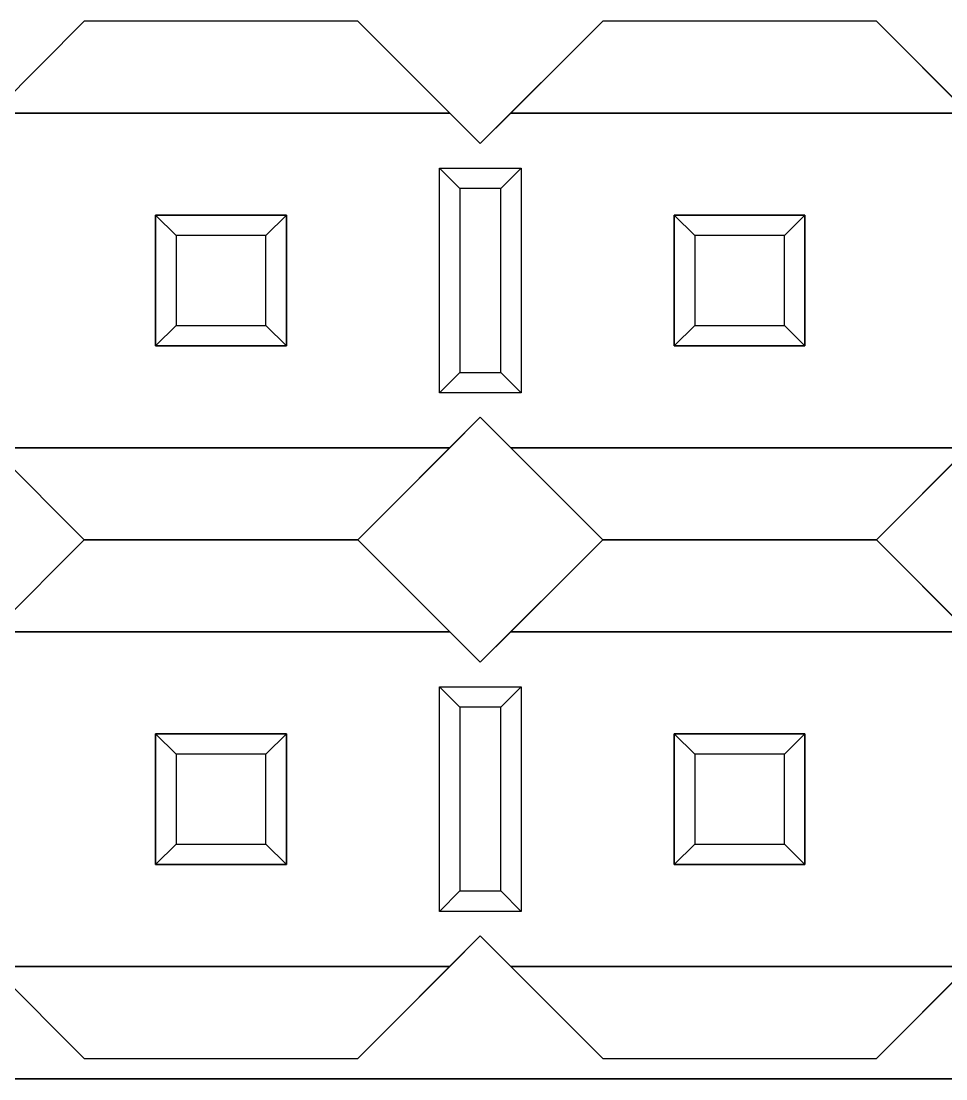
# Model space of a CAD drawing. Header units: millimetres. Extents: x -26.5 to 28.9, y -30 to 30.
# Drawn here: x -3.73 to 0.8, y -30 to -24.82 of the extents above; entities that cross this region are included whole.
import ezdxf

# ---------------------------------------------------------------- set-up
doc = ezdxf.new("R2010")
doc.units = ezdxf.units.MM
doc.layers.add('Feature', color=7, linetype='CONTINUOUS')

msp = doc.modelspace()

# ---------------------------------------------------------------- linework, layer by layer
at = {"layer": 'Feature'}
for p, q in [((-3.42, -24.82, 4.1), (-4.02, -25.42, 4.1)), ((-3.42, -24.82, 4.1), (-4.02, -25.42, 4.1)), ((-3.42, -24.82, 1.6), (-3.87, -25.27, 1.6)), ((-3.42, -24.82, 1.6), (-3.87, -25.27, 1.6)), ((-2.08, -24.82, 1.6), (-3.42, -24.82, 1.6)), ((-2.08, -24.82, 1.6), (-3.42, -24.82, 1.6)), ((-3.42, -24.82, 1.6), (-3.42, -24.82, 4.1)), ((-2.08, -24.82, 4.1), (-3.42, -24.82, 4.1)), ((-3.42, -24.82, 1.6), (-3.42, -24.82, 4.1)), ((-2.08, -24.82, 4.1), (-3.42, -24.82, 4.1)), ((-1.63, -25.27, 1.6), (-2.08, -24.82, 1.6)), ((-2.08, -24.82, 1.6), (-2.08, -24.82, 4.1)), ((-1.63, -25.27, 1.6), (-2.08, -24.82, 1.6)), ((-2.08, -24.82, 1.6), (-2.08, -24.82, 4.1)), ((-1.48, -25.42, 4.1), (-2.08, -24.82, 4.1)), ((-1.48, -25.42, 4.1), (-2.08, -24.82, 4.1)), ((-0.88, -24.82, 4.1), (-1.48, -25.42, 4.1)), ((-0.88, -24.82, 4.1), (-1.48, -25.42, 4.1)), ((-0.88, -24.82, 1.6), (-1.33, -25.27, 1.6)), ((-0.88, -24.82, 1.6), (-1.33, -25.27, 1.6)), ((0.46, -24.82, 1.6), (-0.88, -24.82, 1.6)), ((0.46, -24.82, 1.6), (-0.88, -24.82, 1.6)), ((-0.88, -24.82, 1.6), (-0.88, -24.82, 4.1)), ((0.46, -24.82, 4.1), (-0.88, -24.82, 4.1)), ((-0.88, -24.82, 1.6), (-0.88, -24.82, 4.1)), ((0.46, -24.82, 4.1), (-0.88, -24.82, 4.1)), ((0.91, -25.27, 1.6), (0.46, -24.82, 1.6)), ((0.46, -24.82, 1.6), (0.46, -24.82, 4.1)), ((0.91, -25.27, 1.6), (0.46, -24.82, 1.6)), ((0.46, -24.82, 1.6), (0.46, -24.82, 4.1)), ((1.06, -25.42, 4.1), (0.46, -24.82, 4.1)), ((1.06, -25.42, 4.1), (0.46, -24.82, 4.1)), ((-1.63, -25.27, 1.6), (-3.87, -25.27, 1.6)), ((-1.63, -25.27, 1.6), (-3.87, -25.27, 1.6)), ((-3.87, -25.27, 2.3), (-1.63, -25.27, 2.3)), ((-3.87, -25.27, 2.3), (-1.63, -25.27, 2.3)), ((-1.63, -25.27, 2.3), (-1.63, -25.27, 1.6)), ((-1.48, -25.42, 2.3), (-1.63, -25.27, 2.3)), ((-1.63, -25.27, 2.3), (-1.63, -25.27, 1.6)), ((-1.48, -25.42, 2.3), (-1.63, -25.27, 2.3)), ((-1.33, -25.27, 2.3), (-1.48, -25.42, 2.3)), ((-1.33, -25.27, 2.3), (-1.48, -25.42, 2.3)), ((0.91, -25.27, 1.6), (-1.33, -25.27, 1.6)), ((-1.33, -25.27, 1.6), (-1.33, -25.27, 2.3)), ((0.91, -25.27, 1.6), (-1.33, -25.27, 1.6)), ((-1.33, -25.27, 2.3), (0.91, -25.27, 2.3)), ((-1.33, -25.27, 1.6), (-1.33, -25.27, 2.3)), ((-1.33, -25.27, 2.3), (0.91, -25.27, 2.3)), ((-1.48, -25.42, 2.3), (-1.48, -25.42, 4.1)), ((-1.48, -25.42, 2.3), (-1.48, -25.42, 4.1)), ((-1.68, -25.54, 4.1), (-1.28, -25.54, 4.1)), ((-1.68, -25.54, 4.1), (-1.58, -25.64, 4)), ((-1.68, -26.64, 4.1), (-1.68, -25.54, 4.1)), ((-1.68, -25.54, 4.1), (-1.58, -25.64, 4)), ((-1.68, -26.64, 4.1), (-1.68, -25.54, 4.1)), ((-1.68, -25.54, 4.1), (-1.28, -25.54, 4.1)), ((-1.28, -25.54, 4.1), (-1.38, -25.64, 4)), ((-1.28, -25.54, 4.1), (-1.38, -25.64, 4)), ((-1.28, -25.54, 4.1), (-1.28, -26.64, 4.1)), ((-1.28, -25.54, 4.1), (-1.28, -26.64, 4.1)), ((-1.38, -25.64, 4), (-1.58, -25.64, 4)), ((-1.58, -25.64, 4), (-1.58, -26.54, 4)), ((-1.38, -25.64, 4), (-1.58, -25.64, 4)), ((-1.58, -25.64, 4), (-1.58, -26.54, 4)), ((-1.38, -26.54, 4), (-1.38, -25.64, 4)), ((-1.38, -26.54, 4), (-1.38, -25.64, 4)), ((-2.43, -25.77, -1.12525), (-3.07, -25.77, -1.12525)), ((-2.97, -25.87, -1.4), (-3.07, -25.77, -1.12525)), ((-3.07, -25.77, -1.12525), (-3.07, -26.41, -1.12525)), ((-2.97, -25.87, -1.4), (-3.07, -25.77, -1.12525)), ((-2.43, -25.77, 9.92525), (-3.07, -25.77, 9.92525)), ((-3.07, -25.77, 9.92525), (-2.97, -25.87, 10.2)), ((-3.07, -25.77, 9.92525), (-3.07, -26.41, 9.92525)), ((-3.07, -25.77, 9.92525), (-2.97, -25.87, 10.2)), ((-2.43, -25.77, -1.12525), (-3.07, -25.77, -1.12525)), ((-3.07, -25.77, -1.12525), (-3.07, -25.77, 2.3)), ((-3.07, -25.77, 2.3), (-2.43, -25.77, 2.3)), ((-2.43, -25.77, 9.92525), (-3.07, -25.77, 9.92525)), ((-2.43, -25.77, 4.1), (-3.07, -25.77, 4.1)), ((-3.07, -25.77, 4.1), (-3.07, -25.77, 9.92525)), ((-3.07, -25.77, -1.12525), (-3.07, -26.41, -1.12525)), ((-3.07, -26.41, 2.3), (-3.07, -25.77, 2.3)), ((-3.07, -25.77, -1.12525), (-3.07, -25.77, 2.3)), ((-3.07, -25.77, 9.92525), (-3.07, -26.41, 9.92525)), ((-3.07, -25.77, 4.1), (-3.07, -25.77, 9.92525)), ((-3.07, -25.77, 4.1), (-3.07, -26.41, 4.1)), ((-2.43, -25.77, 4.1), (-3.07, -25.77, 4.1)), ((-3.07, -25.77, 4.1), (-3.07, -26.41, 4.1)), ((-3.07, -25.77, 2.3), (-2.43, -25.77, 2.3)), ((-3.07, -26.41, 2.3), (-3.07, -25.77, 2.3)), ((-2.53, -25.87, -1.4), (-2.43, -25.77, -1.12525)), ((-2.53, -25.87, -1.4), (-2.43, -25.77, -1.12525)), ((-2.43, -25.77, 9.92525), (-2.53, -25.87, 10.2)), ((-2.43, -25.77, 9.92525), (-2.53, -25.87, 10.2)), ((-2.43, -26.41, -1.12525), (-2.43, -25.77, -1.12525)), ((-2.43, -26.41, 9.92525), (-2.43, -25.77, 9.92525)), ((-2.43, -25.77, -1.12525), (-2.43, -25.77, 2.3)), ((-2.43, -25.77, 4.1), (-2.43, -25.77, 9.92525)), ((-2.43, -26.41, -1.12525), (-2.43, -25.77, -1.12525)), ((-2.43, -25.77, -1.12525), (-2.43, -25.77, 2.3)), ((-2.43, -25.77, 2.3), (-2.43, -26.41, 2.3)), ((-2.43, -26.41, 9.92525), (-2.43, -25.77, 9.92525)), ((-2.43, -26.41, 4.1), (-2.43, -25.77, 4.1)), ((-2.43, -25.77, 4.1), (-2.43, -25.77, 9.92525)), ((-2.43, -26.41, 4.1), (-2.43, -25.77, 4.1)), ((-2.43, -25.77, 2.3), (-2.43, -26.41, 2.3)), ((0.11, -25.77, -1.12525), (-0.53, -25.77, -1.12525)), ((-0.43, -25.87, -1.4), (-0.53, -25.77, -1.12525)), ((-0.53, -25.77, -1.12525), (-0.53, -26.41, -1.12525)), ((-0.43, -25.87, -1.4), (-0.53, -25.77, -1.12525)), ((0.11, -25.77, 9.92525), (-0.53, -25.77, 9.92525)), ((-0.53, -25.77, 9.92525), (-0.43, -25.87, 10.2)), ((-0.53, -25.77, 9.92525), (-0.53, -26.41, 9.92525)), ((-0.53, -25.77, 9.92525), (-0.43, -25.87, 10.2)), ((0.11, -25.77, -1.12525), (-0.53, -25.77, -1.12525)), ((-0.53, -25.77, -1.12525), (-0.53, -25.77, 2.3)), ((-0.53, -25.77, 2.3), (0.11, -25.77, 2.3)), ((0.11, -25.77, 9.92525), (-0.53, -25.77, 9.92525)), ((0.11, -25.77, 4.1), (-0.53, -25.77, 4.1)), ((-0.53, -25.77, 4.1), (-0.53, -25.77, 9.92525)), ((-0.53, -25.77, -1.12525), (-0.53, -26.41, -1.12525)), ((-0.53, -26.41, 2.3), (-0.53, -25.77, 2.3)), ((-0.53, -25.77, -1.12525), (-0.53, -25.77, 2.3)), ((-0.53, -25.77, 9.92525), (-0.53, -26.41, 9.92525)), ((-0.53, -25.77, 4.1), (-0.53, -25.77, 9.92525)), ((-0.53, -25.77, 4.1), (-0.53, -26.41, 4.1)), ((0.11, -25.77, 4.1), (-0.53, -25.77, 4.1)), ((-0.53, -25.77, 4.1), (-0.53, -26.41, 4.1)), ((-0.53, -25.77, 2.3), (0.11, -25.77, 2.3)), ((-0.53, -26.41, 2.3), (-0.53, -25.77, 2.3)), ((0.01, -25.87, -1.4), (0.11, -25.77, -1.12525)), ((0.01, -25.87, -1.4), (0.11, -25.77, -1.12525)), ((0.11, -25.77, 9.92525), (0.01, -25.87, 10.2)), ((0.11, -25.77, 9.92525), (0.01, -25.87, 10.2)), ((0.11, -26.41, -1.12525), (0.11, -25.77, -1.12525)), ((0.11, -26.41, 9.92525), (0.11, -25.77, 9.92525)), ((0.11, -25.77, -1.12525), (0.11, -25.77, 2.3)), ((0.11, -25.77, 4.1), (0.11, -25.77, 9.92525)), ((0.11, -26.41, -1.12525), (0.11, -25.77, -1.12525)), ((0.11, -25.77, -1.12525), (0.11, -25.77, 2.3)), ((0.11, -25.77, 2.3), (0.11, -26.41, 2.3)), ((0.11, -26.41, 9.92525), (0.11, -25.77, 9.92525)), ((0.11, -26.41, 4.1), (0.11, -25.77, 4.1)), ((0.11, -25.77, 4.1), (0.11, -25.77, 9.92525)), ((0.11, -26.41, 4.1), (0.11, -25.77, 4.1)), ((0.11, -25.77, 2.3), (0.11, -26.41, 2.3)), ((-2.53, -25.87, -1.4), (-2.97, -25.87, -1.4)), ((-2.97, -25.87, -1.4), (-2.97, -26.31, -1.4)), ((-2.53, -25.87, 10.2), (-2.97, -25.87, 10.2)), ((-2.97, -25.87, 10.2), (-2.97, -26.31, 10.2)), ((-2.97, -25.87, -1.4), (-2.97, -26.31, -1.4)), ((-2.53, -25.87, -1.4), (-2.97, -25.87, -1.4)), ((-2.97, -25.87, 10.2), (-2.97, -26.31, 10.2)), ((-2.53, -25.87, 10.2), (-2.97, -25.87, 10.2)), ((-2.53, -26.31, -1.4), (-2.53, -25.87, -1.4)), ((-2.53, -26.31, 10.2), (-2.53, -25.87, 10.2)), ((-2.53, -26.31, -1.4), (-2.53, -25.87, -1.4)), ((-2.53, -26.31, 10.2), (-2.53, -25.87, 10.2)), ((0.01, -25.87, -1.4), (-0.43, -25.87, -1.4)), ((-0.43, -25.87, -1.4), (-0.43, -26.31, -1.4)), ((0.01, -25.87, 10.2), (-0.43, -25.87, 10.2)), ((-0.43, -25.87, 10.2), (-0.43, -26.31, 10.2)), ((-0.43, -25.87, -1.4), (-0.43, -26.31, -1.4)), ((0.01, -25.87, -1.4), (-0.43, -25.87, -1.4)), ((-0.43, -25.87, 10.2), (-0.43, -26.31, 10.2)), ((0.01, -25.87, 10.2), (-0.43, -25.87, 10.2)), ((0.01, -26.31, -1.4), (0.01, -25.87, -1.4)), ((0.01, -26.31, 10.2), (0.01, -25.87, 10.2)), ((0.01, -26.31, -1.4), (0.01, -25.87, -1.4)), ((0.01, -26.31, 10.2), (0.01, -25.87, 10.2)), ((-2.97, -26.31, -1.4), (-3.07, -26.41, -1.12525)), ((-2.97, -26.31, -1.4), (-3.07, -26.41, -1.12525)), ((-3.07, -26.41, 9.92525), (-2.97, -26.31, 10.2)), ((-3.07, -26.41, 9.92525), (-2.97, -26.31, 10.2)), ((-2.97, -26.31, -1.4), (-2.53, -26.31, -1.4)), ((-2.97, -26.31, 10.2), (-2.53, -26.31, 10.2)), ((-2.97, -26.31, -1.4), (-2.53, -26.31, -1.4)), ((-2.97, -26.31, 10.2), (-2.53, -26.31, 10.2)), ((-2.53, -26.31, -1.4), (-2.43, -26.41, -1.12525)), ((-2.53, -26.31, -1.4), (-2.43, -26.41, -1.12525)), ((-2.43, -26.41, 9.92525), (-2.53, -26.31, 10.2)), ((-2.43, -26.41, 9.92525), (-2.53, -26.31, 10.2)), ((-0.43, -26.31, -1.4), (-0.53, -26.41, -1.12525)), ((-0.43, -26.31, -1.4), (-0.53, -26.41, -1.12525)), ((-0.53, -26.41, 9.92525), (-0.43, -26.31, 10.2)), ((-0.53, -26.41, 9.92525), (-0.43, -26.31, 10.2)), ((-0.43, -26.31, -1.4), (0.01, -26.31, -1.4)), ((-0.43, -26.31, 10.2), (0.01, -26.31, 10.2)), ((-0.43, -26.31, -1.4), (0.01, -26.31, -1.4)), ((-0.43, -26.31, 10.2), (0.01, -26.31, 10.2)), ((0.01, -26.31, -1.4), (0.11, -26.41, -1.12525)), ((0.01, -26.31, -1.4), (0.11, -26.41, -1.12525)), ((0.11, -26.41, 9.92525), (0.01, -26.31, 10.2)), ((0.11, -26.41, 9.92525), (0.01, -26.31, 10.2)), ((-3.07, -26.41, -1.12525), (-2.43, -26.41, -1.12525)), ((-3.07, -26.41, 9.92525), (-2.43, -26.41, 9.92525)), ((-3.07, -26.41, -1.12525), (-3.07, -26.41, 2.3)), ((-3.07, -26.41, 4.1), (-3.07, -26.41, 9.92525)), ((-3.07, -26.41, -1.12525), (-2.43, -26.41, -1.12525)), ((-2.43, -26.41, 2.3), (-3.07, -26.41, 2.3)), ((-3.07, -26.41, -1.12525), (-3.07, -26.41, 2.3)), ((-3.07, -26.41, 9.92525), (-2.43, -26.41, 9.92525)), ((-3.07, -26.41, 4.1), (-3.07, -26.41, 9.92525)), ((-3.07, -26.41, 4.1), (-2.43, -26.41, 4.1)), ((-3.07, -26.41, 4.1), (-2.43, -26.41, 4.1)), ((-2.43, -26.41, 2.3), (-3.07, -26.41, 2.3)), ((-2.43, -26.41, -1.12525), (-2.43, -26.41, 2.3)), ((-2.43, -26.41, 4.1), (-2.43, -26.41, 9.92525)), ((-2.43, -26.41, -1.12525), (-2.43, -26.41, 2.3)), ((-2.43, -26.41, 4.1), (-2.43, -26.41, 9.92525)), ((-0.53, -26.41, -1.12525), (0.11, -26.41, -1.12525)), ((-0.53, -26.41, 9.92525), (0.11, -26.41, 9.92525)), ((-0.53, -26.41, -1.12525), (-0.53, -26.41, 2.3)), ((-0.53, -26.41, 4.1), (-0.53, -26.41, 9.92525)), ((-0.53, -26.41, -1.12525), (0.11, -26.41, -1.12525)), ((0.11, -26.41, 2.3), (-0.53, -26.41, 2.3)), ((-0.53, -26.41, -1.12525), (-0.53, -26.41, 2.3)), ((-0.53, -26.41, 9.92525), (0.11, -26.41, 9.92525)), ((-0.53, -26.41, 4.1), (-0.53, -26.41, 9.92525)), ((-0.53, -26.41, 4.1), (0.11, -26.41, 4.1)), ((-0.53, -26.41, 4.1), (0.11, -26.41, 4.1)), ((0.11, -26.41, 2.3), (-0.53, -26.41, 2.3)), ((0.11, -26.41, -1.12525), (0.11, -26.41, 2.3)), ((0.11, -26.41, 4.1), (0.11, -26.41, 9.92525)), ((0.11, -26.41, -1.12525), (0.11, -26.41, 2.3)), ((0.11, -26.41, 4.1), (0.11, -26.41, 9.92525)), ((-1.68, -26.64, 4.1), (-1.58, -26.54, 4)), ((-1.68, -26.64, 4.1), (-1.58, -26.54, 4)), ((-1.58, -26.54, 4), (-1.38, -26.54, 4)), ((-1.58, -26.54, 4), (-1.38, -26.54, 4)), ((-1.38, -26.54, 4), (-1.28, -26.64, 4.1)), ((-1.38, -26.54, 4), (-1.28, -26.64, 4.1)), ((-1.28, -26.64, 4.1), (-1.68, -26.64, 4.1)), ((-1.28, -26.64, 4.1), (-1.68, -26.64, 4.1)), ((-4.02, -26.76, 4.1), (-3.42, -27.36, 4.1)), ((-4.02, -26.76, 4.1), (-3.42, -27.36, 4.1)), ((-2.08, -27.36, 4.1), (-1.48, -26.76, 4.1)), ((-2.08, -27.36, 4.1), (-1.48, -26.76, 4.1)), ((-1.63, -26.91, 2.3), (-1.48, -26.76, 2.3)), ((-1.63, -26.91, 2.3), (-1.48, -26.76, 2.3)), ((-1.48, -26.76, 4.1), (-1.48, -26.76, 2.3)), ((-1.48, -26.76, 4.1), (-0.88, -27.36, 4.1)), ((-1.48, -26.76, 4.1), (-1.48, -26.76, 2.3)), ((-1.48, -26.76, 2.3), (-1.33, -26.91, 2.3)), ((-1.48, -26.76, 4.1), (-0.88, -27.36, 4.1)), ((-1.48, -26.76, 2.3), (-1.33, -26.91, 2.3)), ((0.46, -27.36, 4.1), (1.06, -26.76, 4.1)), ((0.46, -27.36, 4.1), (1.06, -26.76, 4.1)), ((-3.87, -26.91, 1.6), (-1.63, -26.91, 1.6)), ((-3.87, -26.91, 1.6), (-3.42, -27.36, 1.6)), ((-3.87, -26.91, 1.6), (-3.42, -27.36, 1.6)), ((-1.63, -26.91, 2.3), (-3.87, -26.91, 2.3)), ((-3.87, -26.91, 1.6), (-1.63, -26.91, 1.6)), ((-1.63, -26.91, 2.3), (-3.87, -26.91, 2.3)), ((-2.08, -27.36, 1.6), (-1.63, -26.91, 1.6)), ((-2.08, -27.36, 1.6), (-1.63, -26.91, 1.6)), ((-1.63, -26.91, 1.6), (-1.63, -26.91, 2.3)), ((-1.63, -26.91, 1.6), (-1.63, -26.91, 2.3)), ((-1.33, -26.91, 1.6), (0.91, -26.91, 1.6)), ((-1.33, -26.91, 1.6), (-0.88, -27.36, 1.6)), ((-1.33, -26.91, 2.3), (-1.33, -26.91, 1.6)), ((-1.33, -26.91, 1.6), (-0.88, -27.36, 1.6)), ((-1.33, -26.91, 2.3), (-1.33, -26.91, 1.6)), ((0.91, -26.91, 2.3), (-1.33, -26.91, 2.3)), ((-1.33, -26.91, 1.6), (0.91, -26.91, 1.6)), ((0.91, -26.91, 2.3), (-1.33, -26.91, 2.3)), ((0.46, -27.36, 1.6), (0.91, -26.91, 1.6)), ((0.46, -27.36, 1.6), (0.91, -26.91, 1.6)), ((-3.42, -27.36, 4.1), (-4.02, -27.96, 4.1)), ((-3.42, -27.36, 4.1), (-4.02, -27.96, 4.1)), ((-3.42, -27.36, 1.6), (-3.87, -27.81, 1.6)), ((-3.42, -27.36, 1.6), (-3.87, -27.81, 1.6)), ((-3.42, -27.36, 1.6), (-2.08, -27.36, 1.6)), ((-3.42, -27.36, 1.6), (-2.08, -27.36, 1.6)), ((-3.42, -27.36, 4.1), (-2.08, -27.36, 4.1)), ((-3.42, -27.36, 1.6), (-3.42, -27.36, 4.1)), ((-3.42, -27.36, 1.6), (-3.42, -27.36, 4.1)), ((-3.42, -27.36, 4.1), (-2.08, -27.36, 4.1)), ((-2.08, -27.36, 1.6), (-3.42, -27.36, 1.6)), ((-2.08, -27.36, 1.6), (-3.42, -27.36, 1.6)), ((-3.42, -27.36, 1.6), (-3.42, -27.36, 4.1)), ((-2.08, -27.36, 4.1), (-3.42, -27.36, 4.1)), ((-3.42, -27.36, 1.6), (-3.42, -27.36, 4.1)), ((-2.08, -27.36, 4.1), (-3.42, -27.36, 4.1)), ((-2.08, -27.36, 1.6), (-2.08, -27.36, 4.1)), ((-2.08, -27.36, 1.6), (-2.08, -27.36, 4.1)), ((-1.63, -27.81, 1.6), (-2.08, -27.36, 1.6)), ((-2.08, -27.36, 1.6), (-2.08, -27.36, 4.1)), ((-1.63, -27.81, 1.6), (-2.08, -27.36, 1.6)), ((-2.08, -27.36, 1.6), (-2.08, -27.36, 4.1)), ((-1.48, -27.96, 4.1), (-2.08, -27.36, 4.1)), ((-1.48, -27.96, 4.1), (-2.08, -27.36, 4.1)), ((-0.88, -27.36, 4.1), (-1.48, -27.96, 4.1)), ((-0.88, -27.36, 4.1), (-1.48, -27.96, 4.1)), ((-0.88, -27.36, 1.6), (-1.33, -27.81, 1.6)), ((-0.88, -27.36, 1.6), (-1.33, -27.81, 1.6)), ((-0.88, -27.36, 1.6), (0.46, -27.36, 1.6)), ((-0.88, -27.36, 1.6), (0.46, -27.36, 1.6)), ((-0.88, -27.36, 4.1), (0.46, -27.36, 4.1)), ((-0.88, -27.36, 1.6), (-0.88, -27.36, 4.1)), ((-0.88, -27.36, 1.6), (-0.88, -27.36, 4.1)), ((-0.88, -27.36, 4.1), (0.46, -27.36, 4.1)), ((0.46, -27.36, 1.6), (-0.88, -27.36, 1.6)), ((0.46, -27.36, 1.6), (-0.88, -27.36, 1.6)), ((-0.88, -27.36, 1.6), (-0.88, -27.36, 4.1)), ((0.46, -27.36, 4.1), (-0.88, -27.36, 4.1)), ((-0.88, -27.36, 1.6), (-0.88, -27.36, 4.1)), ((0.46, -27.36, 4.1), (-0.88, -27.36, 4.1)), ((0.46, -27.36, 1.6), (0.46, -27.36, 4.1)), ((0.46, -27.36, 1.6), (0.46, -27.36, 4.1)), ((0.91, -27.81, 1.6), (0.46, -27.36, 1.6)), ((0.46, -27.36, 1.6), (0.46, -27.36, 4.1)), ((0.91, -27.81, 1.6), (0.46, -27.36, 1.6)), ((0.46, -27.36, 1.6), (0.46, -27.36, 4.1)), ((1.06, -27.96, 4.1), (0.46, -27.36, 4.1)), ((1.06, -27.96, 4.1), (0.46, -27.36, 4.1)), ((-1.63, -27.81, 1.6), (-3.87, -27.81, 1.6)), ((-1.63, -27.81, 1.6), (-3.87, -27.81, 1.6)), ((-3.87, -27.81, 2.3), (-1.63, -27.81, 2.3)), ((-3.87, -27.81, 2.3), (-1.63, -27.81, 2.3)), ((-1.63, -27.81, 2.3), (-1.63, -27.81, 1.6)), ((-1.48, -27.96, 2.3), (-1.63, -27.81, 2.3)), ((-1.63, -27.81, 2.3), (-1.63, -27.81, 1.6)), ((-1.48, -27.96, 2.3), (-1.63, -27.81, 2.3)), ((-1.33, -27.81, 2.3), (-1.48, -27.96, 2.3)), ((-1.33, -27.81, 2.3), (-1.48, -27.96, 2.3)), ((0.91, -27.81, 1.6), (-1.33, -27.81, 1.6)), ((-1.33, -27.81, 1.6), (-1.33, -27.81, 2.3)), ((0.91, -27.81, 1.6), (-1.33, -27.81, 1.6)), ((-1.33, -27.81, 2.3), (0.91, -27.81, 2.3)), ((-1.33, -27.81, 1.6), (-1.33, -27.81, 2.3)), ((-1.33, -27.81, 2.3), (0.91, -27.81, 2.3)), ((-1.48, -27.96, 2.3), (-1.48, -27.96, 4.1)), ((-1.48, -27.96, 2.3), (-1.48, -27.96, 4.1)), ((-1.68, -28.08, 4.1), (-1.28, -28.08, 4.1)), ((-1.68, -28.08, 4.1), (-1.58, -28.18, 4)), ((-1.68, -29.18, 4.1), (-1.68, -28.08, 4.1)), ((-1.68, -28.08, 4.1), (-1.58, -28.18, 4)), ((-1.68, -29.18, 4.1), (-1.68, -28.08, 4.1)), ((-1.68, -28.08, 4.1), (-1.28, -28.08, 4.1)), ((-1.28, -28.08, 4.1), (-1.38, -28.18, 4)), ((-1.28, -28.08, 4.1), (-1.38, -28.18, 4)), ((-1.28, -28.08, 4.1), (-1.28, -29.18, 4.1)), ((-1.28, -28.08, 4.1), (-1.28, -29.18, 4.1)), ((-1.38, -28.18, 4), (-1.58, -28.18, 4)), ((-1.58, -28.18, 4), (-1.58, -29.08, 4)), ((-1.38, -28.18, 4), (-1.58, -28.18, 4)), ((-1.58, -28.18, 4), (-1.58, -29.08, 4)), ((-1.38, -29.08, 4), (-1.38, -28.18, 4)), ((-1.38, -29.08, 4), (-1.38, -28.18, 4)), ((-2.43, -28.31, -1.12525), (-3.07, -28.31, -1.12525)), ((-2.97, -28.41, -1.4), (-3.07, -28.31, -1.12525)), ((-3.07, -28.31, -1.12525), (-3.07, -28.95, -1.12525)), ((-2.97, -28.41, -1.4), (-3.07, -28.31, -1.12525)), ((-2.43, -28.31, 9.92525), (-3.07, -28.31, 9.92525)), ((-3.07, -28.31, 9.92525), (-2.97, -28.41, 10.2)), ((-3.07, -28.31, 9.92525), (-3.07, -28.95, 9.92525)), ((-3.07, -28.31, 9.92525), (-2.97, -28.41, 10.2)), ((-2.43, -28.31, -1.12525), (-3.07, -28.31, -1.12525)), ((-3.07, -28.31, -1.12525), (-3.07, -28.31, 2.3)), ((-3.07, -28.31, 2.3), (-2.43, -28.31, 2.3)), ((-2.43, -28.31, 9.92525), (-3.07, -28.31, 9.92525)), ((-2.43, -28.31, 4.1), (-3.07, -28.31, 4.1)), ((-3.07, -28.31, 4.1), (-3.07, -28.31, 9.92525)), ((-3.07, -28.31, -1.12525), (-3.07, -28.95, -1.12525)), ((-3.07, -28.95, 2.3), (-3.07, -28.31, 2.3)), ((-3.07, -28.31, -1.12525), (-3.07, -28.31, 2.3)), ((-3.07, -28.31, 9.92525), (-3.07, -28.95, 9.92525)), ((-3.07, -28.31, 4.1), (-3.07, -28.31, 9.92525)), ((-3.07, -28.31, 4.1), (-3.07, -28.95, 4.1)), ((-2.43, -28.31, 4.1), (-3.07, -28.31, 4.1)), ((-3.07, -28.31, 4.1), (-3.07, -28.95, 4.1)), ((-3.07, -28.31, 2.3), (-2.43, -28.31, 2.3)), ((-3.07, -28.95, 2.3), (-3.07, -28.31, 2.3)), ((-2.53, -28.41, -1.4), (-2.43, -28.31, -1.12525)), ((-2.53, -28.41, -1.4), (-2.43, -28.31, -1.12525)), ((-2.43, -28.31, 9.92525), (-2.53, -28.41, 10.2)), ((-2.43, -28.31, 9.92525), (-2.53, -28.41, 10.2)), ((-2.43, -28.95, -1.12525), (-2.43, -28.31, -1.12525)), ((-2.43, -28.95, 9.92525), (-2.43, -28.31, 9.92525)), ((-2.43, -28.31, -1.12525), (-2.43, -28.31, 2.3)), ((-2.43, -28.31, 4.1), (-2.43, -28.31, 9.92525)), ((-2.43, -28.95, -1.12525), (-2.43, -28.31, -1.12525)), ((-2.43, -28.31, -1.12525), (-2.43, -28.31, 2.3)), ((-2.43, -28.31, 2.3), (-2.43, -28.95, 2.3)), ((-2.43, -28.95, 9.92525), (-2.43, -28.31, 9.92525)), ((-2.43, -28.95, 4.1), (-2.43, -28.31, 4.1)), ((-2.43, -28.31, 4.1), (-2.43, -28.31, 9.92525)), ((-2.43, -28.95, 4.1), (-2.43, -28.31, 4.1)), ((-2.43, -28.31, 2.3), (-2.43, -28.95, 2.3)), ((0.11, -28.31, -1.12525), (-0.53, -28.31, -1.12525)), ((-0.43, -28.41, -1.4), (-0.53, -28.31, -1.12525)), ((-0.53, -28.31, -1.12525), (-0.53, -28.95, -1.12525)), ((-0.43, -28.41, -1.4), (-0.53, -28.31, -1.12525)), ((0.11, -28.31, 9.92525), (-0.53, -28.31, 9.92525)), ((-0.53, -28.31, 9.92525), (-0.43, -28.41, 10.2)), ((-0.53, -28.31, 9.92525), (-0.53, -28.95, 9.92525)), ((-0.53, -28.31, 9.92525), (-0.43, -28.41, 10.2)), ((0.11, -28.31, -1.12525), (-0.53, -28.31, -1.12525)), ((-0.53, -28.31, -1.12525), (-0.53, -28.31, 2.3)), ((-0.53, -28.31, 2.3), (0.11, -28.31, 2.3)), ((0.11, -28.31, 9.92525), (-0.53, -28.31, 9.92525)), ((0.11, -28.31, 4.1), (-0.53, -28.31, 4.1)), ((-0.53, -28.31, 4.1), (-0.53, -28.31, 9.92525)), ((-0.53, -28.31, -1.12525), (-0.53, -28.95, -1.12525)), ((-0.53, -28.95, 2.3), (-0.53, -28.31, 2.3)), ((-0.53, -28.31, -1.12525), (-0.53, -28.31, 2.3)), ((-0.53, -28.31, 9.92525), (-0.53, -28.95, 9.92525)), ((-0.53, -28.31, 4.1), (-0.53, -28.31, 9.92525)), ((-0.53, -28.31, 4.1), (-0.53, -28.95, 4.1)), ((0.11, -28.31, 4.1), (-0.53, -28.31, 4.1)), ((-0.53, -28.31, 4.1), (-0.53, -28.95, 4.1)), ((-0.53, -28.31, 2.3), (0.11, -28.31, 2.3)), ((-0.53, -28.95, 2.3), (-0.53, -28.31, 2.3)), ((0.01, -28.41, -1.4), (0.11, -28.31, -1.12525)), ((0.01, -28.41, -1.4), (0.11, -28.31, -1.12525)), ((0.11, -28.31, 9.92525), (0.01, -28.41, 10.2)), ((0.11, -28.31, 9.92525), (0.01, -28.41, 10.2)), ((0.11, -28.95, -1.12525), (0.11, -28.31, -1.12525)), ((0.11, -28.95, 9.92525), (0.11, -28.31, 9.92525)), ((0.11, -28.31, -1.12525), (0.11, -28.31, 2.3)), ((0.11, -28.31, 4.1), (0.11, -28.31, 9.92525)), ((0.11, -28.95, -1.12525), (0.11, -28.31, -1.12525)), ((0.11, -28.31, -1.12525), (0.11, -28.31, 2.3)), ((0.11, -28.31, 2.3), (0.11, -28.95, 2.3)), ((0.11, -28.95, 9.92525), (0.11, -28.31, 9.92525)), ((0.11, -28.95, 4.1), (0.11, -28.31, 4.1)), ((0.11, -28.31, 4.1), (0.11, -28.31, 9.92525)), ((0.11, -28.95, 4.1), (0.11, -28.31, 4.1)), ((0.11, -28.31, 2.3), (0.11, -28.95, 2.3)), ((-2.53, -28.41, -1.4), (-2.97, -28.41, -1.4)), ((-2.97, -28.41, -1.4), (-2.97, -28.85, -1.4)), ((-2.53, -28.41, 10.2), (-2.97, -28.41, 10.2)), ((-2.97, -28.41, 10.2), (-2.97, -28.85, 10.2)), ((-2.97, -28.41, -1.4), (-2.97, -28.85, -1.4)), ((-2.53, -28.41, -1.4), (-2.97, -28.41, -1.4)), ((-2.97, -28.41, 10.2), (-2.97, -28.85, 10.2)), ((-2.53, -28.41, 10.2), (-2.97, -28.41, 10.2)), ((-2.53, -28.85, -1.4), (-2.53, -28.41, -1.4)), ((-2.53, -28.85, 10.2), (-2.53, -28.41, 10.2)), ((-2.53, -28.85, -1.4), (-2.53, -28.41, -1.4)), ((-2.53, -28.85, 10.2), (-2.53, -28.41, 10.2)), ((0.01, -28.41, -1.4), (-0.43, -28.41, -1.4)), ((-0.43, -28.41, -1.4), (-0.43, -28.85, -1.4)), ((0.01, -28.41, 10.2), (-0.43, -28.41, 10.2)), ((-0.43, -28.41, 10.2), (-0.43, -28.85, 10.2)), ((-0.43, -28.41, -1.4), (-0.43, -28.85, -1.4)), ((0.01, -28.41, -1.4), (-0.43, -28.41, -1.4)), ((-0.43, -28.41, 10.2), (-0.43, -28.85, 10.2)), ((0.01, -28.41, 10.2), (-0.43, -28.41, 10.2)), ((0.01, -28.85, -1.4), (0.01, -28.41, -1.4)), ((0.01, -28.85, 10.2), (0.01, -28.41, 10.2)), ((0.01, -28.85, -1.4), (0.01, -28.41, -1.4)), ((0.01, -28.85, 10.2), (0.01, -28.41, 10.2)), ((-2.97, -28.85, -1.4), (-3.07, -28.95, -1.12525)), ((-2.97, -28.85, -1.4), (-3.07, -28.95, -1.12525)), ((-3.07, -28.95, 9.92525), (-2.97, -28.85, 10.2)), ((-3.07, -28.95, 9.92525), (-2.97, -28.85, 10.2)), ((-2.97, -28.85, -1.4), (-2.53, -28.85, -1.4)), ((-2.97, -28.85, 10.2), (-2.53, -28.85, 10.2)), ((-2.97, -28.85, -1.4), (-2.53, -28.85, -1.4)), ((-2.97, -28.85, 10.2), (-2.53, -28.85, 10.2)), ((-2.53, -28.85, -1.4), (-2.43, -28.95, -1.12525)), ((-2.53, -28.85, -1.4), (-2.43, -28.95, -1.12525)), ((-2.43, -28.95, 9.92525), (-2.53, -28.85, 10.2)), ((-2.43, -28.95, 9.92525), (-2.53, -28.85, 10.2)), ((-0.43, -28.85, -1.4), (-0.53, -28.95, -1.12525)), ((-0.43, -28.85, -1.4), (-0.53, -28.95, -1.12525)), ((-0.53, -28.95, 9.92525), (-0.43, -28.85, 10.2)), ((-0.53, -28.95, 9.92525), (-0.43, -28.85, 10.2)), ((-0.43, -28.85, -1.4), (0.01, -28.85, -1.4)), ((-0.43, -28.85, 10.2), (0.01, -28.85, 10.2)), ((-0.43, -28.85, -1.4), (0.01, -28.85, -1.4)), ((-0.43, -28.85, 10.2), (0.01, -28.85, 10.2)), ((0.01, -28.85, -1.4), (0.11, -28.95, -1.12525)), ((0.01, -28.85, -1.4), (0.11, -28.95, -1.12525)), ((0.11, -28.95, 9.92525), (0.01, -28.85, 10.2)), ((0.11, -28.95, 9.92525), (0.01, -28.85, 10.2)), ((-3.07, -28.95, -1.12525), (-2.43, -28.95, -1.12525)), ((-3.07, -28.95, 9.92525), (-2.43, -28.95, 9.92525)), ((-3.07, -28.95, -1.12525), (-3.07, -28.95, 2.3)), ((-3.07, -28.95, 4.1), (-3.07, -28.95, 9.92525)), ((-3.07, -28.95, -1.12525), (-2.43, -28.95, -1.12525)), ((-2.43, -28.95, 2.3), (-3.07, -28.95, 2.3)), ((-3.07, -28.95, -1.12525), (-3.07, -28.95, 2.3)), ((-3.07, -28.95, 9.92525), (-2.43, -28.95, 9.92525)), ((-3.07, -28.95, 4.1), (-3.07, -28.95, 9.92525)), ((-3.07, -28.95, 4.1), (-2.43, -28.95, 4.1)), ((-3.07, -28.95, 4.1), (-2.43, -28.95, 4.1)), ((-2.43, -28.95, 2.3), (-3.07, -28.95, 2.3)), ((-2.43, -28.95, -1.12525), (-2.43, -28.95, 2.3)), ((-2.43, -28.95, 4.1), (-2.43, -28.95, 9.92525)), ((-2.43, -28.95, -1.12525), (-2.43, -28.95, 2.3)), ((-2.43, -28.95, 4.1), (-2.43, -28.95, 9.92525)), ((-0.53, -28.95, -1.12525), (0.11, -28.95, -1.12525)), ((-0.53, -28.95, 9.92525), (0.11, -28.95, 9.92525)), ((-0.53, -28.95, -1.12525), (-0.53, -28.95, 2.3)), ((-0.53, -28.95, 4.1), (-0.53, -28.95, 9.92525)), ((-0.53, -28.95, -1.12525), (0.11, -28.95, -1.12525)), ((0.11, -28.95, 2.3), (-0.53, -28.95, 2.3)), ((-0.53, -28.95, -1.12525), (-0.53, -28.95, 2.3)), ((-0.53, -28.95, 9.92525), (0.11, -28.95, 9.92525)), ((-0.53, -28.95, 4.1), (-0.53, -28.95, 9.92525)), ((-0.53, -28.95, 4.1), (0.11, -28.95, 4.1)), ((-0.53, -28.95, 4.1), (0.11, -28.95, 4.1)), ((0.11, -28.95, 2.3), (-0.53, -28.95, 2.3)), ((0.11, -28.95, -1.12525), (0.11, -28.95, 2.3)), ((0.11, -28.95, 4.1), (0.11, -28.95, 9.92525)), ((0.11, -28.95, -1.12525), (0.11, -28.95, 2.3)), ((0.11, -28.95, 4.1), (0.11, -28.95, 9.92525)), ((-1.68, -29.18, 4.1), (-1.58, -29.08, 4)), ((-1.68, -29.18, 4.1), (-1.58, -29.08, 4)), ((-1.58, -29.08, 4), (-1.38, -29.08, 4)), ((-1.58, -29.08, 4), (-1.38, -29.08, 4)), ((-1.38, -29.08, 4), (-1.28, -29.18, 4.1)), ((-1.38, -29.08, 4), (-1.28, -29.18, 4.1)), ((-1.28, -29.18, 4.1), (-1.68, -29.18, 4.1)), ((-1.28, -29.18, 4.1), (-1.68, -29.18, 4.1)), ((-4.02, -29.3, 4.1), (-3.42, -29.9, 4.1)), ((-4.02, -29.3, 4.1), (-3.42, -29.9, 4.1)), ((-2.08, -29.9, 4.1), (-1.48, -29.3, 4.1)), ((-2.08, -29.9, 4.1), (-1.48, -29.3, 4.1)), ((-1.63, -29.45, 2.3), (-1.48, -29.3, 2.3)), ((-1.63, -29.45, 2.3), (-1.48, -29.3, 2.3)), ((-1.48, -29.3, 4.1), (-1.48, -29.3, 2.3)), ((-1.48, -29.3, 4.1), (-0.88, -29.9, 4.1)), ((-1.48, -29.3, 4.1), (-1.48, -29.3, 2.3)), ((-1.48, -29.3, 2.3), (-1.33, -29.45, 2.3)), ((-1.48, -29.3, 4.1), (-0.88, -29.9, 4.1)), ((-1.48, -29.3, 2.3), (-1.33, -29.45, 2.3)), ((0.46, -29.9, 4.1), (1.06, -29.3, 4.1)), ((0.46, -29.9, 4.1), (1.06, -29.3, 4.1)), ((-3.87, -29.45, 1.6), (-1.63, -29.45, 1.6)), ((-3.87, -29.45, 1.6), (-3.42, -29.9, 1.6)), ((-3.87, -29.45, 1.6), (-3.42, -29.9, 1.6)), ((-1.63, -29.45, 2.3), (-3.87, -29.45, 2.3)), ((-3.87, -29.45, 1.6), (-1.63, -29.45, 1.6)), ((-1.63, -29.45, 2.3), (-3.87, -29.45, 2.3)), ((-2.08, -29.9, 1.6), (-1.63, -29.45, 1.6)), ((-2.08, -29.9, 1.6), (-1.63, -29.45, 1.6)), ((-1.63, -29.45, 1.6), (-1.63, -29.45, 2.3)), ((-1.63, -29.45, 1.6), (-1.63, -29.45, 2.3)), ((-1.33, -29.45, 1.6), (0.91, -29.45, 1.6)), ((-1.33, -29.45, 1.6), (-0.88, -29.9, 1.6)), ((-1.33, -29.45, 2.3), (-1.33, -29.45, 1.6)), ((-1.33, -29.45, 1.6), (-0.88, -29.9, 1.6)), ((-1.33, -29.45, 2.3), (-1.33, -29.45, 1.6)), ((0.91, -29.45, 2.3), (-1.33, -29.45, 2.3)), ((-1.33, -29.45, 1.6), (0.91, -29.45, 1.6)), ((0.91, -29.45, 2.3), (-1.33, -29.45, 2.3)), ((0.46, -29.9, 1.6), (0.91, -29.45, 1.6)), ((0.46, -29.9, 1.6), (0.91, -29.45, 1.6)), ((-3.42, -29.9, 1.6), (-2.08, -29.9, 1.6)), ((-3.42, -29.9, 1.6), (-2.08, -29.9, 1.6)), ((-3.42, -29.9, 4.1), (-2.08, -29.9, 4.1)), ((-3.42, -29.9, 1.6), (-3.42, -29.9, 4.1)), ((-3.42, -29.9, 1.6), (-3.42, -29.9, 4.1)), ((-3.42, -29.9, 4.1), (-2.08, -29.9, 4.1)), ((-2.08, -29.9, 1.6), (-2.08, -29.9, 4.1)), ((-2.08, -29.9, 1.6), (-2.08, -29.9, 4.1)), ((-0.88, -29.9, 1.6), (0.46, -29.9, 1.6)), ((-0.88, -29.9, 1.6), (0.46, -29.9, 1.6)), ((-0.88, -29.9, 4.1), (0.46, -29.9, 4.1)), ((-0.88, -29.9, 1.6), (-0.88, -29.9, 4.1)), ((-0.88, -29.9, 1.6), (-0.88, -29.9, 4.1)), ((-0.88, -29.9, 4.1), (0.46, -29.9, 4.1)), ((0.46, -29.9, 1.6), (0.46, -29.9, 4.1)), ((0.46, -29.9, 1.6), (0.46, -29.9, 4.1)), ((23.4975, -30, 1.6), (-23.4975, -30, 1.6)), ((23.4975, -30, 1.6), (-23.4975, -30, 1.6)), ((-23.4975, -30), (23.4975, -30)), ((-23.4975, -30), (23.4975, -30))]:
    msp.add_line(p, q, dxfattribs=at)

doc.saveas('drawing.dxf')
